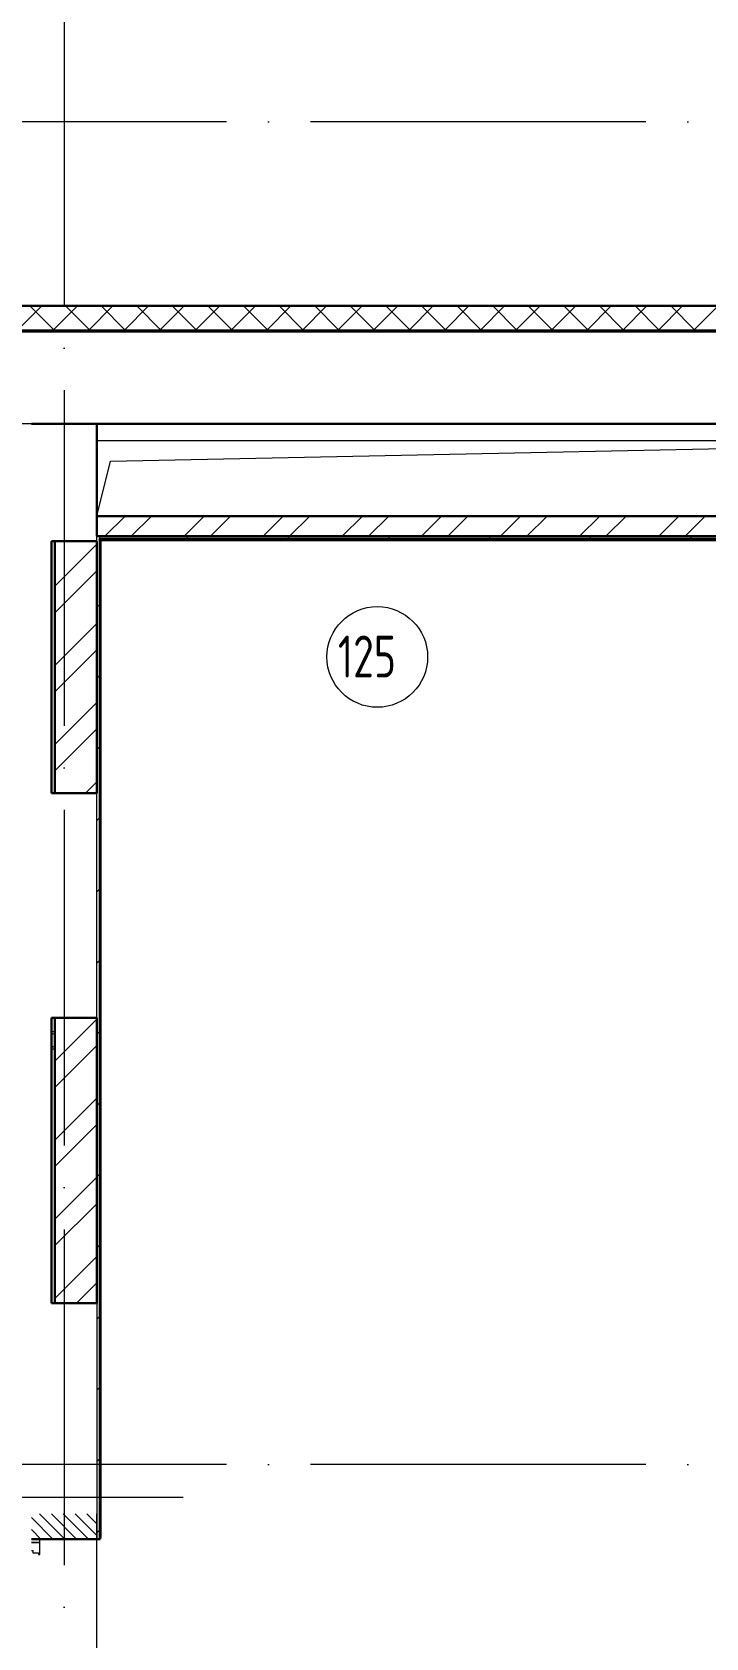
# Model space of a CAD drawing. Header units: millimetres. Extents: x -325553 to 627452, y -28539 to 738858.
# Drawn here: x -3506 to 509, y 425341 to 434909 of the extents above; entities that cross this region are included whole.
import ezdxf

# ---------------------------------------------------------------- set-up
doc = ezdxf.new("R2010")
doc.units = ezdxf.units.MM
doc.linetypes.add('ADSK_Линия сетки', pattern=[25, 20, -2.5, 0, -2.5])
doc.linetypes.add('ADSK_Штриховая_ш2 п1_5', pattern=[4.5, 3, -1.5])
for name, color, linetype, lineweight in [('Двери', 252, 'Continuous', 9), ('Линии', 7, 'Continuous', 9), ('Марки помещений', 252, 'Continuous', 20), ('Ограждение', 252, 'Continuous', 9), ('Оси', 252, 'Continuous', 9), ('Сантехника', 252, 'Continuous', 9), ('Стены внутренние', 7, 'Continuous', 18), ('Стены наружные', 7, 'Continuous', 18), ('Стены штриховка', 7, 'Continuous', 9)]:
    doc.layers.add(name, color=color, linetype=linetype, lineweight=lineweight)
doc.styles.add('GOST Common_3', font='', dxfattribs={"height": 3.5})
doc.styles.get('GOST Common_3').set_extended_font_data('GOST 2.304 type A')

# ---------------------------------------------------------------- blocks, each defined once
blk = doc.blocks.new('1 этаж')
at = {"layer": 'Двери', "lineweight": 18, "true_color": 0x636466}
h = blk.add_hatch(dxfattribs=at)
h.set_pattern_fill('FP_2', color=251, angle=90, style=0, pattern_type=2)
h.set_pattern_definition([(135, (-4055.8, -12863.73), (-35.3553, -35.3553), [])])
h.paths.add_polyline_path([(-4250.8, -13638.7), (-3860.8, -13638.7), (-3860.8, -13488.7), (-4250.8, -13488.7), (-4250.8, -13612.8)])
h.paths.add_polyline_path([(-4250.8, -11988.7), (-3860.8, -11988.7), (-3860.8, -11838.7), (-4250.8, -11838.7)])
at = {"color": 251, "lineweight": 18, "true_color": 0x636466}
for p, q in [((-3860.8, -5443.7), (2144.2, -5443.7)), ((-3779, -5565.8), (2144.2, -5443.7)), ((-3860.8, -5893.7), (-3779, -5565.8))]:
    blk.add_line(p, q, dxfattribs=at)
at = {"layer": 'Двери', "color": 251, "linetype": 'ADSK_Штриховая_ш2 п1_5', "true_color": 0x636466}
for p, q in [((-3860.8, -11988.7), (-3860.8, -11838.7)), ((-4250.8, -11988.7), (-3860.8, -11988.7))]:
    blk.add_line(p, q, dxfattribs=at)
at = {"layer": 'Двери', "color": 251, "true_color": 0x636466}
for p, q in [((-4200.8, -11988.7), (-4250.8, -11988.7)), ((-4250.8, -12008.7), (-4200.8, -12008.7)), ((-4200.8, -12008.7), (-4250.8, -12008.7)), ((-4200.8, -12008.7), (-4200.8, -11988.7)), ((-4200.8, -12080.7), (-4200.8, -12008.7)), ((-4250.8, -12057.7), (-4242.8, -12057.7)), ((-4242.8, -12057.7), (-4242.8, -12071.7)), ((-4242.8, -12071.7), (-4208.8, -12071.7)), ((-4208.8, -12071.7), (-4208.8, -12080.7)), ((-4208.8, -12080.7), (-4200.8, -12080.7))]:
    blk.add_line(p, q, dxfattribs=at)
at = {"layer": 'Линии', "color": 251, "lineweight": 18, "ltscale": 100, "true_color": 0x636466}
blk.add_line((-9065.8, -11738.7), (-3345.8, -11738.7), dxfattribs=at)
at = {"layer": 'Марки помещений', "color": 251, "true_color": 0x636466}
blk.add_circle((-2189.7, -6732.8), 300, dxfattribs=at)
at = {"layer": 'Ограждение', "color": 251, "true_color": 0x636466}
for p, q in [((-3840.8, -6033.7), (-3835.8, -6038.7)), ((-3835.8, -6038.7), (1944.2, -6038.7)), ((-3835.8, -11978.7), (-3835.8, -6038.7)), ((-3835.8, -11978.7), (-3840.8, -11978.7))]:
    blk.add_line(p, q, dxfattribs=at)
at = {"layer": 'Оси', "color": 251, "linetype": 'ADSK_Линия сетки', "ltscale": 100, "true_color": 0x636466}
for p, q in [((-4055.8, -2643.7), (-4055.8, -33769.9)), ((4411.5, -3543.7), (-72528.1, -3543.7)), ((4411.5, -5343.7), (-72528.1, -5343.7)), ((4411.5, -11543.7), (-72528.1, -11543.7))]:
    blk.add_line(p, q, dxfattribs=at)
at = {"layer": 'Сантехника', "color": 251, "lineweight": 9, "true_color": 0x636466}
for radius, start, end in [(55, 58.12058, 81.01509), (42.7, 47.78302, 75), (55, 278.98491, 301.87942), (42.7, 285, 312.21698)]:
    blk.add_arc((-4139.4, -9017.2), radius, start, end, dxfattribs=at)
at = {"layer": 'Стены внутренние', "color": 251, "lineweight": 30, "true_color": 0x636466}
for p, q in [((2846.2, -4641.7), (-4505.8, -4641.7)), ((2694.2, -4793.7), (-4505.8, -4793.7)), ((2144.2, -5343.7), (-4250.8, -5343.7)), ((-3860.8, -5893.7), (-3860.8, -5343.7)), ((-4130.8, -6043.7), (-3860.8, -6043.7)), ((-4130.8, -7543.7), (-4130.8, -6043.7)), ((-3860.8, -7543.7), (-4130.8, -7543.7)), ((-4130.8, -8883.7), (-3860.8, -8883.7)), ((-4130.8, -10583.7), (-4130.8, -8883.7)), ((-3860.8, -10583.7), (-4130.8, -10583.7)), ((-4250.8, -11988.7), (-3860.8, -11988.7))]:
    blk.add_line(p, q, dxfattribs=at)
at = {"layer": 'Стены внутренние', "color": 251, "linetype": 'Continuous', "lineweight": 9, "true_color": 0x636466}
for p, q in [((-4331.2, -4783.7), (-4191.2, -4643.7)), ((-4117.7, -4783.7), (-4257.7, -4643.7)), ((-4178.7, -4641.7), (-4179.9, -4643.7)), ((-4119.1, -4783.7), (-3979.1, -4643.7)), ((-3905.6, -4783.7), (-4045.6, -4643.7)), ((-3907, -4783.7), (-3767, -4643.7)), ((-3693.4, -4783.7), (-3833.4, -4643.7)), ((-3743.7, -4643.7), (-3744.9, -4641.7)), ((-3694.8, -4783.7), (-3554.8, -4643.7)), ((-3481.3, -4783.7), (-3621.3, -4643.7)), ((-3482.7, -4783.7), (-3342.7, -4643.7)), ((-3269.2, -4783.7), (-3409.2, -4643.7)), ((-3270.6, -4783.7), (-3130.6, -4643.7)), ((-3057, -4783.7), (-3197, -4643.7)), ((-3058.4, -4783.7), (-2918.4, -4643.7)), ((-2844.9, -4783.7), (-2984.9, -4643.7)), ((-2846.3, -4783.7), (-2706.3, -4643.7)), ((-2632.8, -4783.7), (-2772.8, -4643.7)), ((-2770.9, -4641.7), (-2772.1, -4643.7)), ((-2687.8, -4643.7), (-2689, -4641.7)), ((-2634.2, -4783.7), (-2494.2, -4643.7)), ((-2420.6, -4783.7), (-2560.6, -4643.7)), ((-2422, -4783.7), (-2282, -4643.7)), ((-2208.5, -4783.7), (-2348.5, -4643.7)), ((-2209.9, -4783.7), (-2069.9, -4643.7)), ((-1996.4, -4783.7), (-2136.4, -4643.7)), ((-1997.8, -4783.7), (-1857.8, -4643.7)), ((-1784.2, -4783.7), (-1924.2, -4643.7)), ((-1866.6, -4643.7), (-1867.8, -4641.7)), ((-1785.6, -4783.7), (-1645.6, -4643.7)), ((-1572.1, -4783.7), (-1712.1, -4643.7)), ((-1573.5, -4783.7), (-1433.5, -4643.7)), ((-1360, -4783.7), (-1500, -4643.7)), ((-1363.1, -4641.7), (-1364.2, -4643.7)), ((-1361.4, -4783.7), (-1221.4, -4643.7)), ((-1147.9, -4783.7), (-1287.9, -4643.7)), ((-1280, -4643.7), (-1281.2, -4641.7)), ((-1149.2, -4783.7), (-1009.2, -4643.7)), ((-935.7, -4783.7), (-1075.7, -4643.7)), ((-937.1, -4783.7), (-797.1, -4643.7)), ((-723.6, -4783.7), (-863.6, -4643.7)), ((-725, -4783.7), (-585, -4643.7)), ((-511.5, -4783.7), (-651.5, -4643.7)), ((-512.8, -4783.7), (-372.8, -4643.7)), ((-299.3, -4783.7), (-439.3, -4643.7)), ((-300.7, -4783.7), (-160.7, -4643.7))]:
    blk.add_line(p, q, dxfattribs=at)
at = {"layer": 'Стены внутренние', "color": 251, "true_color": 0x636466}
for p, q in [((-3860.8, -6043.7), (-3860.8, -6013.7)), ((-3860.8, -8883.7), (-3860.8, -7543.7)), ((-3860.8, -13488.7), (-3860.8, -11988.7))]:
    blk.add_line(p, q, dxfattribs=at)
at = {"layer": 'Стены наружные', "color": 251, "true_color": 0x636466}
for p, q in [((-6770.8, -4636.7), (-3940.8, -4636.7)), ((-3940.8, -4641.7), (-3940.8, -4636.7)), ((-3860.8, -10583.7), (-3860.8, -11988.7))]:
    blk.add_line(p, q, dxfattribs=at)
at = {"layer": 'Стены наружные', "color": 251, "lineweight": 30, "true_color": 0x636466}
for p, q in [((2129.2, -5893.7), (-3860.8, -5893.7)), ((-3860.8, -5893.7), (-3860.8, -6013.7)), ((1969.2, -6013.7), (-3860.8, -6013.7)), ((-4110.8, -6043.7), (-4110.8, -7543.7)), ((-3860.8, -7543.7), (-3860.8, -6043.7)), ((-3845.8, -6028.7), (1964.2, -6028.7)), ((-3845.8, -6033.7), (-3845.8, -6028.7)), ((-3840.8, -6033.7), (1959.2, -6033.7)), ((-3840.8, -11988.7), (-3840.8, -6033.7)), ((-4110.8, -8883.7), (-4110.8, -10583.7)), ((-3860.8, -10583.7), (-3860.8, -8883.7)), ((-3860.8, -11988.7), (-3840.8, -11988.7))]:
    blk.add_line(p, q, dxfattribs=at)
at = {"layer": 'Стены наружные', "color": 251, "linetype": 'Continuous', "lineweight": 9, "true_color": 0x636466}
for p, q in [((-3812.7, -6013.7), (-3692.7, -5893.7)), ((-3655.6, -6013.7), (-3535.6, -5893.7)), ((-3341.3, -6013.7), (-3221.3, -5893.7)), ((-3184.1, -6013.7), (-3064.1, -5893.7)), ((-2869.8, -6013.7), (-2749.8, -5893.7)), ((-2712.6, -6013.7), (-2592.6, -5893.7)), ((-2398.3, -6013.7), (-2278.3, -5893.7)), ((-2241.2, -6013.7), (-2121.2, -5893.7)), ((-1926.9, -6013.7), (-1806.9, -5893.7)), ((-1769.7, -6013.7), (-1649.7, -5893.7)), ((-1455.4, -6013.7), (-1335.4, -5893.7)), ((-1298.3, -6013.7), (-1178.3, -5893.7)), ((-983.9, -6013.7), (-863.9, -5893.7)), ((-826.8, -6013.7), (-706.8, -5893.7)), ((-512.5, -6013.7), (-392.5, -5893.7)), ((-355.3, -6013.7), (-235.3, -5893.7)), ((-3319.8, -6028.7), (-3319.8, -6013.7)), ((-2719.8, -6028.7), (-2719.8, -6013.7)), ((-2119.8, -6028.7), (-2119.8, -6013.7)), ((-1519.8, -6028.7), (-1519.8, -6013.7)), ((-919.8, -6028.7), (-919.8, -6013.7)), ((-319.8, -6028.7), (-319.8, -6013.7)), ((-4110.8, -6311.8), (-3860.8, -6061.8)), ((-3845.8, -6066.1), (-3840.8, -6061.1)), ((-3813.5, -6033.7), (-3808.5, -6028.7)), ((-3742.7, -6033.7), (-3737.7, -6028.7)), ((-3672, -6033.7), (-3667, -6028.7)), ((-3601.3, -6033.7), (-3596.3, -6028.7)), ((-3530.6, -6033.7), (-3525.6, -6028.7)), ((-3459.9, -6033.7), (-3454.9, -6028.7)), ((-3389.2, -6033.7), (-3384.2, -6028.7)), ((-3318.5, -6033.7), (-3313.5, -6028.7)), ((-3247.8, -6033.7), (-3242.8, -6028.7)), ((-3177.1, -6033.7), (-3172.1, -6028.7)), ((-3106.3, -6033.7), (-3101.3, -6028.7)), ((-3035.6, -6033.7), (-3030.6, -6028.7)), ((-2964.9, -6033.7), (-2959.9, -6028.7)), ((-2894.2, -6033.7), (-2889.2, -6028.7)), ((-2823.5, -6033.7), (-2818.5, -6028.7)), ((-2752.8, -6033.7), (-2747.8, -6028.7)), ((-2682.1, -6033.7), (-2677.1, -6028.7)), ((-2611.4, -6033.7), (-2606.4, -6028.7)), ((-2540.7, -6033.7), (-2535.7, -6028.7)), ((-2470, -6033.7), (-2465, -6028.7)), ((-2399.2, -6033.7), (-2394.2, -6028.7)), ((-2328.5, -6033.7), (-2323.5, -6028.7)), ((-2257.8, -6033.7), (-2252.8, -6028.7)), ((-2187.1, -6033.7), (-2182.1, -6028.7)), ((-2116.4, -6033.7), (-2111.4, -6028.7)), ((-2045.7, -6033.7), (-2040.7, -6028.7)), ((-1975, -6033.7), (-1970, -6028.7)), ((-1904.3, -6033.7), (-1899.3, -6028.7)), ((-1833.6, -6033.7), (-1828.6, -6028.7)), ((-1762.8, -6033.7), (-1757.8, -6028.7)), ((-1692.1, -6033.7), (-1687.1, -6028.7)), ((-1621.4, -6033.7), (-1616.4, -6028.7)), ((-1550.7, -6033.7), (-1545.7, -6028.7)), ((-1480, -6033.7), (-1475, -6028.7)), ((-1409.3, -6033.7), (-1404.3, -6028.7)), ((-1338.6, -6033.7), (-1333.6, -6028.7)), ((-1267.9, -6033.7), (-1262.9, -6028.7)), ((-1197.2, -6033.7), (-1192.2, -6028.7)), ((-1126.4, -6033.7), (-1121.4, -6028.7)), ((-1055.7, -6033.7), (-1050.7, -6028.7)), ((-985, -6033.7), (-980, -6028.7)), ((-914.3, -6033.7), (-909.3, -6028.7)), ((-843.6, -6033.7), (-838.6, -6028.7)), ((-772.9, -6033.7), (-767.9, -6028.7)), ((-702.2, -6033.7), (-697.2, -6028.7)), ((-631.5, -6033.7), (-626.5, -6028.7)), ((-560.8, -6033.7), (-555.8, -6028.7)), ((-490.1, -6033.7), (-485.1, -6028.7)), ((-419.3, -6033.7), (-414.3, -6028.7)), ((-348.6, -6033.7), (-343.6, -6028.7)), ((-277.9, -6033.7), (-272.9, -6028.7)), ((-4110.8, -6469), (-3860.8, -6219)), ((-3845.8, -6136.8), (-3840.8, -6131.8)), ((-3845.8, -6207.5), (-3840.8, -6202.5)), ((-3845.8, -6278.2), (-3840.8, -6273.2)), ((-3845.8, -6348.9), (-3840.8, -6343.9)), ((-3860.8, -6434.6), (-3845.8, -6419.6)), ((-3845.8, -6419.6), (-3840.8, -6414.6)), ((-3845.8, -6490.3), (-3840.8, -6485.3)), ((-4110.8, -6783.3), (-3860.8, -6533.3)), ((-3845.8, -6561.1), (-3840.8, -6556.1)), ((-4110.8, -6940.4), (-3860.8, -6690.4)), ((-3845.8, -6631.8), (-3840.8, -6626.8)), ((-3845.8, -6702.5), (-3840.8, -6697.5)), ((-3845.8, -6773.2), (-3840.8, -6768.2)), ((-3860.8, -6858.9), (-3845.8, -6843.9)), ((-3845.8, -6843.9), (-3840.8, -6838.9)), ((-3845.8, -6914.6), (-3840.8, -6909.6)), ((-3845.8, -6985.3), (-3840.8, -6980.3)), ((-4110.8, -7254.7), (-3860.8, -7004.7)), ((-3845.8, -7056), (-3840.8, -7051)), ((-4110.8, -7411.9), (-3860.8, -7161.9)), ((-3845.8, -7126.7), (-3840.8, -7121.7)), ((-3860.8, -7283.2), (-3845.8, -7268.2)), ((-3845.8, -7197.4), (-3840.8, -7192.4)), ((-3845.8, -7268.2), (-3840.8, -7263.2)), ((-3845.8, -7338.9), (-3840.8, -7333.9)), ((-3845.8, -7409.6), (-3840.8, -7404.6)), ((-3928.3, -7543.7), (-3860.8, -7476.2)), ((-3845.8, -7480.3), (-3840.8, -7475.3)), ((-3845.8, -7551), (-3840.8, -7546)), ((-3845.8, -7621.7), (-3840.8, -7616.7)), ((-3860.8, -7707.4), (-3845.8, -7692.4)), ((-3845.8, -7692.4), (-3840.8, -7687.4)), ((-3845.8, -7763.1), (-3840.8, -7758.1)), ((-3845.8, -7833.8), (-3840.8, -7828.8)), ((-3845.8, -7904.6), (-3840.8, -7899.6)), ((-3845.8, -7975.3), (-3840.8, -7970.3)), ((-3860.8, -8131.7), (-3845.8, -8116.7)), ((-3845.8, -8046), (-3840.8, -8041)), ((-3845.8, -8116.7), (-3840.8, -8111.7)), ((-3845.8, -8187.4), (-3840.8, -8182.4)), ((-3845.8, -8258.1), (-3840.8, -8253.1)), ((-3845.8, -8328.8), (-3840.8, -8323.8)), ((-3845.8, -8399.5), (-3840.8, -8394.5)), ((-3845.8, -8470.2), (-3840.8, -8465.2)), ((-3860.8, -8556), (-3845.8, -8541)), ((-3845.8, -8541), (-3840.8, -8536)), ((-3845.8, -8611.7), (-3840.8, -8606.7)), ((-3845.8, -8682.4), (-3840.8, -8677.4)), ((-3845.8, -8753.1), (-3840.8, -8748.1)), ((-4110.8, -9140.6), (-3860.8, -8890.6)), ((-3845.8, -8823.8), (-3840.8, -8818.8)), ((-3845.8, -8894.5), (-3840.8, -8889.5)), ((-3860.8, -8980.2), (-3845.8, -8965.2)), ((-3845.8, -8965.2), (-3840.8, -8960.2)), ((-4110.8, -9297.7), (-3860.8, -9047.7)), ((-3845.8, -9035.9), (-3840.8, -9030.9)), ((-3845.8, -9106.6), (-3840.8, -9101.6)), ((-3845.8, -9177.3), (-3840.8, -9172.3)), ((-3845.8, -9248.1), (-3840.8, -9243.1)), ((-4110.8, -9612.1), (-3860.8, -9362.1)), ((-3845.8, -9318.8), (-3840.8, -9313.8)), ((-3860.8, -9404.5), (-3845.8, -9389.5)), ((-3845.8, -9389.5), (-3840.8, -9384.5)), ((-3845.8, -9460.2), (-3840.8, -9455.2)), ((-4110.8, -9769.2), (-3860.8, -9519.2)), ((-3845.8, -9530.9), (-3840.8, -9525.9)), ((-3845.8, -9601.6), (-3840.8, -9596.6)), ((-3845.8, -9672.3), (-3840.8, -9667.3)), ((-3845.8, -9743), (-3840.8, -9738)), ((-4110.8, -10083.5), (-3860.8, -9833.5)), ((-3860.8, -9828.7), (-3845.8, -9813.7)), ((-3845.8, -9813.7), (-3840.8, -9808.7)), ((-3845.8, -9884.5), (-3840.8, -9879.5)), ((-3845.8, -9955.2), (-3840.8, -9950.2)), ((-4110.8, -10240.7), (-3860.8, -9990.7)), ((-3845.8, -10025.9), (-3840.8, -10020.9)), ((-3845.8, -10096.6), (-3840.8, -10091.6)), ((-3845.8, -10167.3), (-3840.8, -10162.3)), ((-3845.8, -10238), (-3840.8, -10233)), ((-4110.8, -10555), (-3860.8, -10305)), ((-3860.8, -10253), (-3845.8, -10238)), ((-3845.8, -10308.7), (-3840.8, -10303.7)), ((-3845.8, -10379.4), (-3840.8, -10374.4)), ((-3982.4, -10583.7), (-3860.8, -10462.1)), ((-3845.8, -10450.1), (-3840.8, -10445.1)), ((-3845.8, -10520.9), (-3840.8, -10515.9)), ((-3845.8, -10591.6), (-3840.8, -10586.6)), ((-3860.8, -10677.3), (-3845.8, -10662.3)), ((-3845.8, -10662.3), (-3840.8, -10657.3)), ((-3845.8, -10733), (-3840.8, -10728)), ((-3845.8, -10803.7), (-3840.8, -10798.7)), ((-3845.8, -10874.4), (-3840.8, -10869.4)), ((-3845.8, -10945.1), (-3840.8, -10940.1)), ((-3860.8, -11101.5), (-3845.8, -11086.5)), ((-3845.8, -11015.8), (-3840.8, -11010.8)), ((-3845.8, -11086.5), (-3840.8, -11081.5)), ((-3845.8, -11157.2), (-3840.8, -11152.2)), ((-3845.8, -11228), (-3840.8, -11223)), ((-3845.8, -11298.7), (-3840.8, -11293.7)), ((-3845.8, -11369.4), (-3840.8, -11364.4)), ((-3845.8, -11440.1), (-3840.8, -11435.1)), ((-3860.8, -11525.8), (-3845.8, -11510.8)), ((-3845.8, -11510.8), (-3840.8, -11505.8)), ((-3845.8, -11581.5), (-3840.8, -11576.5)), ((-3845.8, -11652.2), (-3840.8, -11647.2)), ((-3845.8, -11722.9), (-3840.8, -11717.9)), ((-3845.8, -11793.6), (-3840.8, -11788.6)), ((-3845.8, -11864.4), (-3840.8, -11859.4)), ((-3860.8, -11950.1), (-3845.8, -11935.1)), ((-3845.8, -11935.1), (-3840.8, -11930.1))]:
    blk.add_line(p, q, dxfattribs=at)
at = {"layer": 'Стены штриховка', "color": 251, "true_color": 0x636466}
for p, q in [((2846.2, -4643.7), (-4503.8, -4643.7)), ((-4505.8, -4783.7), (2694.2, -4783.7)), ((-3845.8, -6013.7), (-3845.8, -6028.7)), ((-3845.8, -11988.7), (-3845.8, -6033.7))]:
    blk.add_line(p, q, dxfattribs=at)
at = {"layer": 'Марки помещений', "color": 251, "true_color": 0x636466, "style": 'GOST Common_3', "width": 0.9}
blk.add_text('125', height=250, dxfattribs=at).set_placement((-2424.6, -6855.1))

msp = doc.modelspace()

# ---------------------------------------------------------------- block references
msp.add_blockref('1 этаж', (740.6, 437918.3))

doc.saveas('drawing.dxf')
